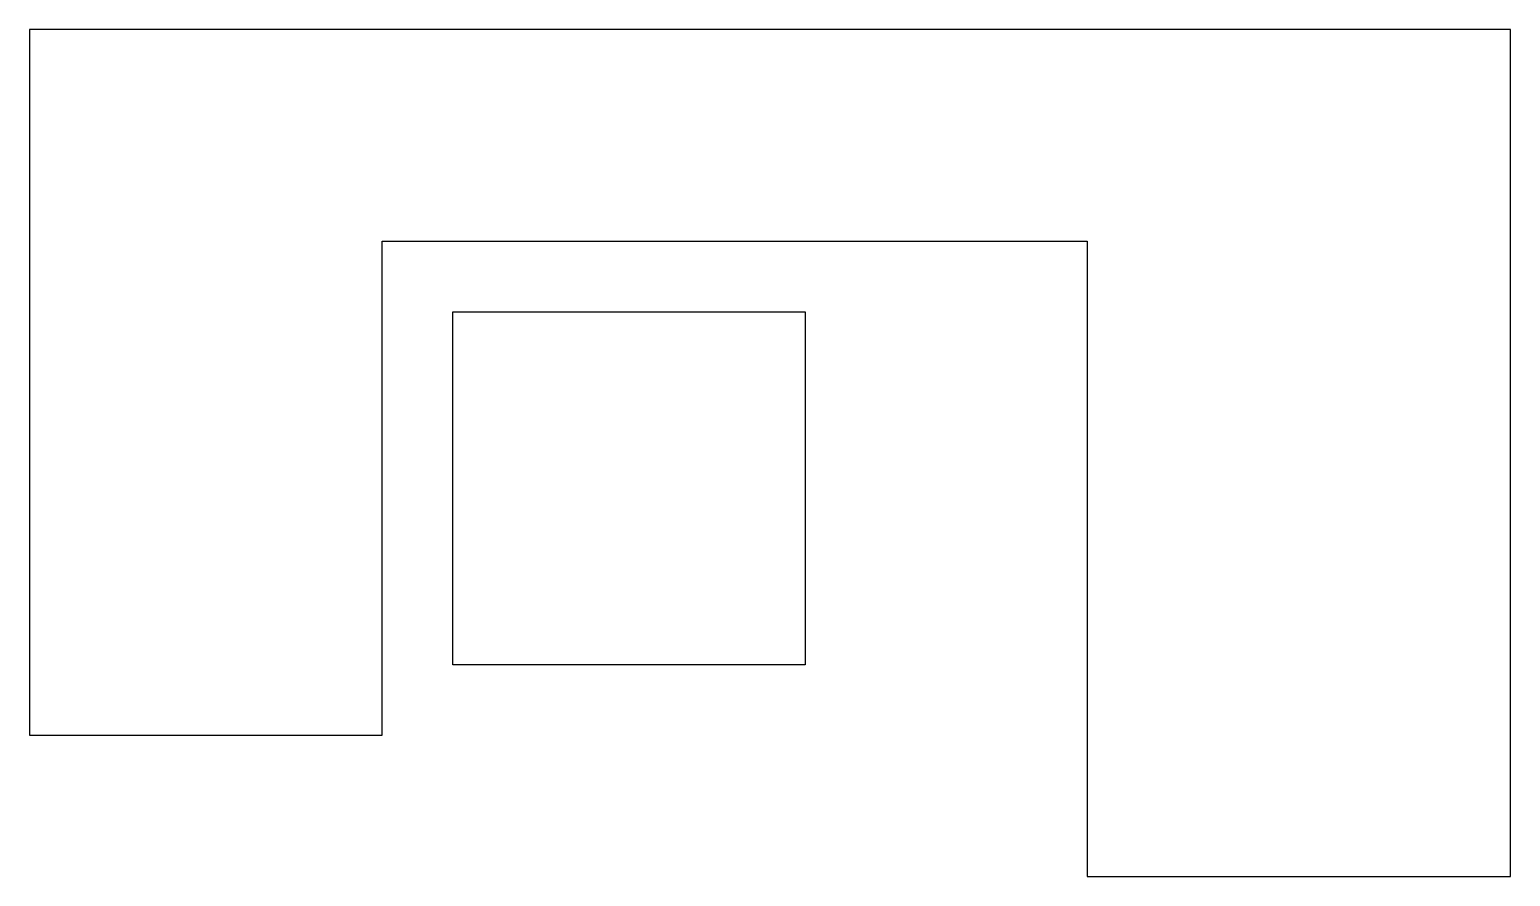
# Model space of a CAD drawing. Extents: x 23 to 233, y 34 to 154.
import ezdxf

# ---------------------------------------------------------------- set-up
doc = ezdxf.new("R2010")
doc.units = 0

msp = doc.modelspace()

# ---------------------------------------------------------------- linework, layer by layer
at = {"layer": '3'}
for p, q in [((233.0827, 154.1194), (23.08266, 154.1194)), ((23.08266, 154.1194), (23.08266, 54.11939)), ((233.0827, 34.11939), (233.0827, 154.1194)), ((73.08266, 54.11939), (73.08266, 124.1194)), ((73.08266, 124.1194), (173.0827, 124.1194)), ((173.0827, 124.1194), (173.0827, 34.11939)), ((23.08266, 54.11939), (73.08266, 54.11939)), ((173.0827, 34.11939), (233.0827, 34.11939))]:
    msp.add_line(p, q, dxfattribs=at)
at = {"layer": '4'}
for p, q in [((83.08266, 64.11939), (83.08266, 114.1194)), ((83.08266, 114.1194), (133.0827, 114.1194)), ((133.0827, 114.1194), (133.0827, 64.11939)), ((133.0827, 64.11939), (83.08266, 64.11939))]:
    msp.add_line(p, q, dxfattribs=at)

doc.saveas('drawing.dxf')
